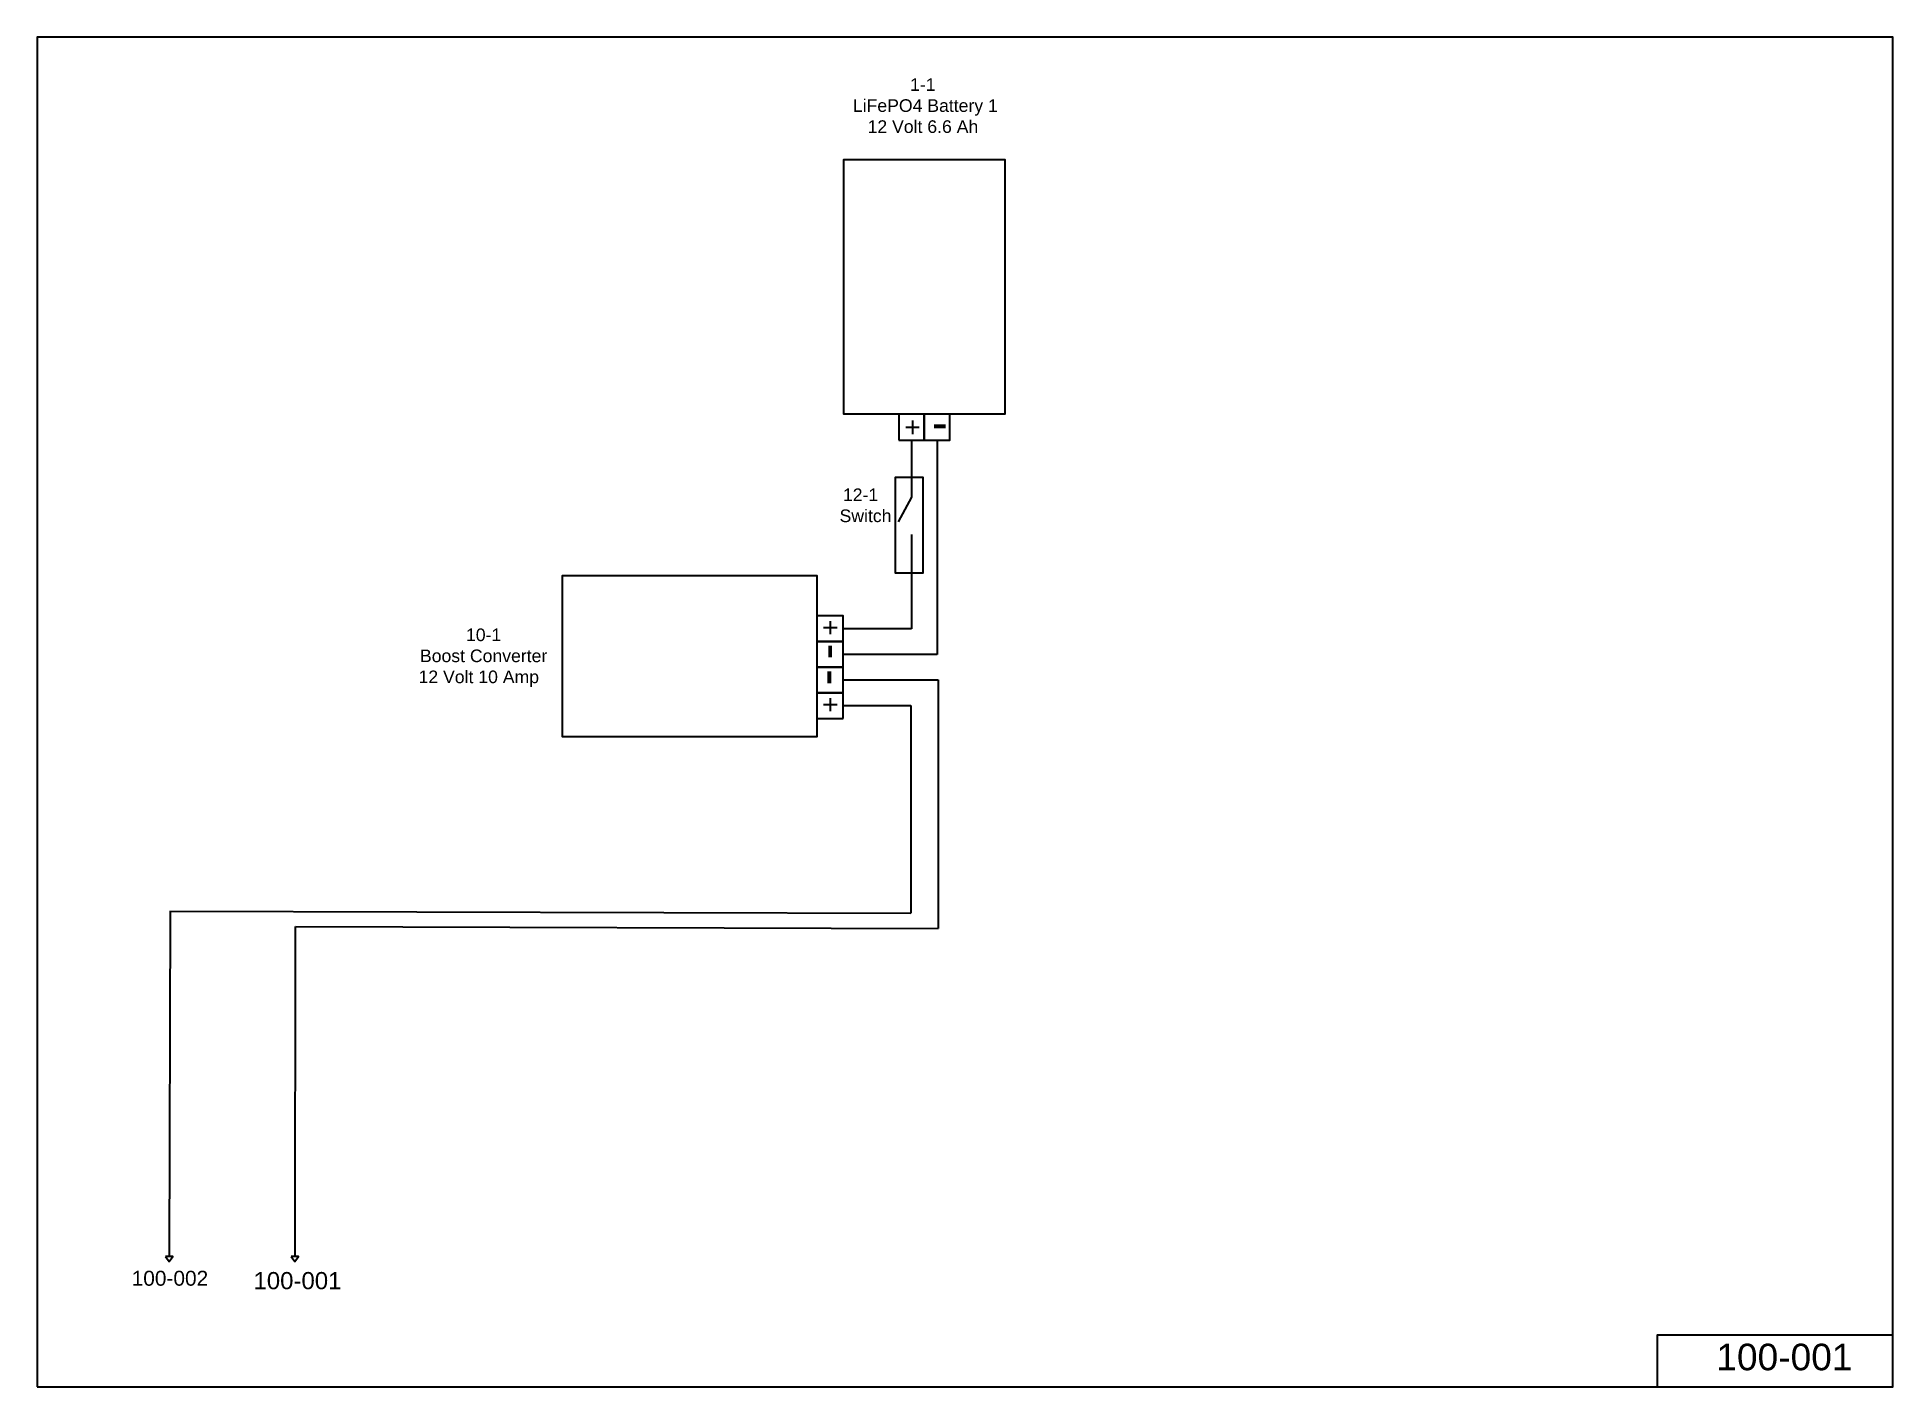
# Model space of a CAD drawing. Header units: inches. Extents: x 0 to 37, y 0 to 26.9.
import ezdxf

# ---------------------------------------------------------------- set-up
doc = ezdxf.new("R2010")
doc.units = ezdxf.units.IN
doc.header["$MEASUREMENT"] = 0
doc.styles.get("Standard").update_dxf_attribs({"font": 'arial.ttf'})

msp = doc.modelspace()

# ---------------------------------------------------------------- linework, layer by layer
for p, q in [((36.957, 26.878), (36.957, 26.878)), ((17.413, 18.849), (17.413, 17.718)), ((17.923, 18.849), (17.923, 14.587)), ((17.413, 17.718), (17.148, 17.223)), ((17.413, 16.973), (17.413, 15.097)), ((17.413, 15.097), (16.053, 15.097)), ((17.923, 14.587), (16.053, 14.587)), ((16.053, 14.077), (17.945, 14.077)), ((17.945, 14.077), (17.945, 9.126)), ((16.053, 13.567), (17.397, 13.567)), ((17.397, 13.567), (17.397, 9.43)), ((2.651, 9.47), (2.632, 2.594)), ((2.645, 9.47), (17.397, 9.43)), ((5.137, 9.166), (5.134, 2.594)), ((5.154, 9.166), (17.945, 9.126))]:
    msp.add_line(p, q)
for points in [[(0, 0), (36.957, 0), (36.957, 26.878), (0, 26.878)], [(17.158, 18.849), (17.668, 18.849), (17.668, 19.371), (17.158, 19.371)], [(17.668, 18.849), (18.178, 18.849), (18.178, 19.371), (17.668, 19.371)], [(16.053, 14.842), (16.053, 15.352), (15.53, 15.352), (15.53, 14.842)], [(16.053, 14.332), (16.053, 14.842), (15.53, 14.842), (15.53, 14.332)], [(16.053, 13.822), (16.053, 14.332), (15.53, 14.332), (15.53, 13.822)], [(16.053, 13.312), (16.053, 13.822), (15.53, 13.822), (15.53, 13.312)], [(2.559, 2.594), (2.632, 2.495), (2.706, 2.594)], [(5.06, 2.596), (5.134, 2.497), (5.207, 2.596)]]:
    msp.add_lwpolyline(points, close=True)
for points in [[(17.158, 19.371), (16.063, 19.371), (16.063, 24.441), (19.272, 24.441), (19.272, 19.371), (18.178, 19.371)], [(17.094, 18.117), (17.094, 18.117), (17.641, 18.117), (17.641, 16.202), (17.094, 16.202), (17.094, 18.117)], [(15.53, 14.039), (15.53, 12.944), (10.46, 12.944), (10.46, 16.154), (15.53, 16.154), (15.53, 15.059)], [(32.27, 0.001), (32.27, 1.036), (36.953, 1.036)]]:
    msp.add_lwpolyline(points)

# ---------------------------------------------------------------- texts
at = {"attachment_point": 1}
for s, width, gutter_width, insert, char_height in [('\\pxqc;1-1\\P\\pq*;                   LiFePO4 Battery 1\\P                      12 Volt 6.6 Ah', 6.49181, 1.256, (14.393, 26.059), 0.25123), ('+', 1.24327, 1.966, (17.273, 19.308), 0.393), ('-', 2.17701, 3.443, (17.815, 19.549), 0.689), ('\\pxqc;12-1\\P\\pq*;                             Switch                               ', 6.49181, 1.256, (13.153, 17.89), 0.25123), ('\\pxqc;10-1\\PBoost Converter\\P\\pq*;                    12 Volt 10 Amp', 6.49181, 1.256, (5.646, 15.102), 0.25123), ('100-002', 3.04208, 1.486, (1.883, 2.312), 0.2973), ('100-001', 3.49736, 1.709, (4.309, 2.287), 0.3417), ('100-001', 11.08379, 2.646, (33.44, 0.86), 0.5292)]:
    msp.add_mtext_dynamic_manual_height_columns(s, width=width, gutter_width=gutter_width, heights=[0], dxfattribs=dict(at, insert=insert, char_height=char_height))
at = {"attachment_point": 1, "rotation": 90}
for s, width, gutter_width, insert, char_height in [('+', 1.24327, 1.966, (15.593, 14.956), 0.393), ('-', 2.17701, 3.443, (15.37, 14.482), 0.689), ('-', 2.17701, 3.443, (15.352, 13.969), 0.689), ('+', 1.24327, 1.966, (15.593, 13.427), 0.393)]:
    msp.add_mtext_dynamic_manual_height_columns(s, width=width, gutter_width=gutter_width, heights=[0], dxfattribs=dict(at, insert=insert, char_height=char_height))

doc.saveas('drawing.dxf')
